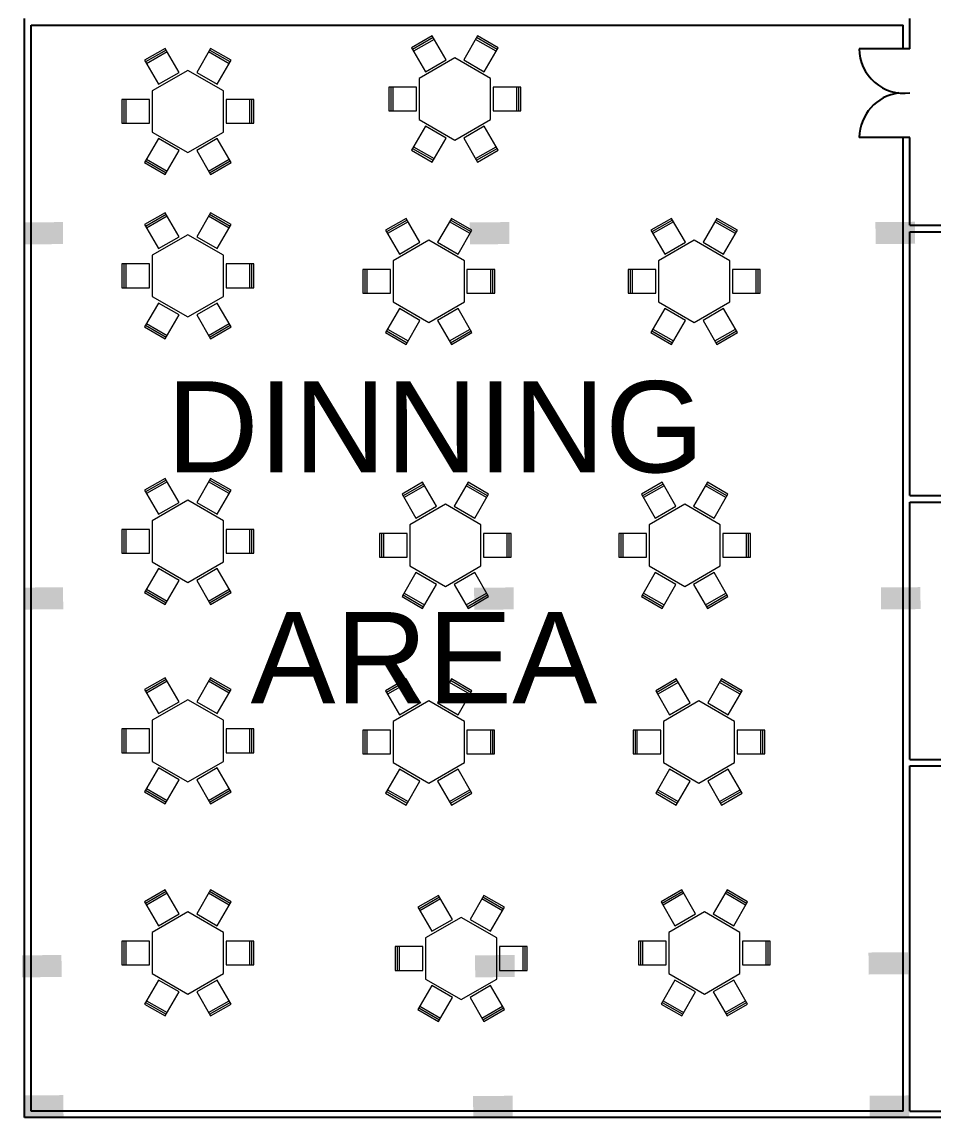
# Model space of a CAD drawing. Header units: millimetres. Extents: x 587797 to 2274247, y 1711 to 439204.
# Drawn here: x 1122098 to 1142838, y 218816 to 243751 of the extents above; entities that cross this region are included whole.
import ezdxf

# ---------------------------------------------------------------- set-up
doc = ezdxf.new("R2010")
doc.units = ezdxf.units.MM
doc.layers.add('finiture', color=7, linetype='Continuous', lineweight=20)
doc.styles.get("Standard").update_dxf_attribs({"font": 'arial.ttf'})

msp = doc.modelspace()

# ---------------------------------------------------------------- hatches: boundary and pattern name
h = msp.add_hatch(color=256)
h.dxf.hatch_style = 1
h.paths.add_polyline_path([(1123035.582, 238698.052), (1123031.294, 239198.033), (1122131.327, 239190.315), (1122135.615, 238690.334)])
h = msp.add_hatch(color=256)
h.dxf.hatch_style = 1
h.paths.add_polyline_path([(1133194.688, 238698.052), (1133190.4, 239198.033), (1132290.433, 239190.315), (1132294.721, 238690.334)])
h = msp.add_hatch(color=256)
h.dxf.hatch_style = 1
h.paths.add_polyline_path([(1142430.154, 238704.568), (1142425.866, 239204.549), (1141525.899, 239196.831), (1141530.187, 238696.85)])
h = msp.add_hatch(color=256)
h.dxf.hatch_style = 1
h.paths.add_polyline_path([(1123038.821, 230391.248), (1123034.533, 230891.229), (1122134.566, 230883.511), (1122138.854, 230383.53)])
h = msp.add_hatch(color=256)
h.dxf.hatch_style = 1
h.paths.add_polyline_path([(1133294.888, 230387.389), (1133290.601, 230887.37), (1132390.634, 230879.652), (1132394.921, 230379.671)])
h = msp.add_hatch(color=256)
h.dxf.hatch_style = 1
h.paths.add_polyline_path([(1142553.094, 230393.905), (1142548.807, 230893.886), (1141648.84, 230886.169), (1141653.127, 230386.187)])
h = msp.add_hatch(color=256)
h.dxf.hatch_style = 1
h.paths.add_polyline_path([(1123002.51, 222025.93), (1122998.222, 222525.912), (1122098.256, 222518.194), (1122102.543, 222018.212)])
h = msp.add_hatch(color=256)
h.dxf.hatch_style = 1
h.paths.add_polyline_path([(1133316.334, 222025.93), (1133312.047, 222525.912), (1132412.08, 222518.194), (1132416.368, 222018.212)])
h = msp.add_hatch(color=256)
h.dxf.hatch_style = 1
h.paths.add_polyline_path([(1142271.52, 222089.966), (1142267.232, 222589.947), (1141367.265, 222582.229), (1141371.553, 222082.248)])
h = msp.add_hatch(color=256)
h.dxf.hatch_style = 1
h.paths.add_polyline_path([(1123045.523, 218838.301), (1123041.235, 219338.283), (1122141.268, 219330.565), (1122145.556, 218830.583)])
h = msp.add_hatch(color=256)
h.dxf.hatch_style = 1
h.paths.add_polyline_path([(1133271.612, 218824.067), (1133267.324, 219324.049), (1132367.357, 219316.331), (1132371.645, 218816.35)])
h = msp.add_hatch(color=256)
h.dxf.hatch_style = 1
h.paths.add_polyline_path([(1142295.556, 218830.583), (1142291.268, 219330.565), (1141391.301, 219322.847), (1141395.589, 218822.866)])

# ---------------------------------------------------------------- linework, layer by layer
for p, q in [((1122157.554, 218826.38), (1122157.554, 243826.38)), ((1122307.554, 218976.38), (1122307.554, 243676.38)), ((1122307.554, 243676.38), (1142157.554, 243676.38)), ((1142157.554, 243138.323), (1142157.554, 243676.38)), ((1142307.554, 243138.323), (1142307.554, 243826.38)), ((1142307.554, 243138.323), (1141157.554, 243138.323)), ((1142307.554, 241123.791), (1141157.554, 241123.791)), ((1142157.554, 218976.38), (1142157.554, 241123.791)), ((1142307.554, 239126.38), (1142307.554, 241123.791)), ((1142307.554, 239126.38), (1163087.528, 239126.38)), ((1142307.554, 238976.38), (1151157.554, 238976.38)), ((1142307.554, 232976.38), (1142307.554, 238976.38)), ((1142307.554, 232976.38), (1146073.768, 232976.38)), ((1142307.554, 226976.38), (1142307.554, 232826.38)), ((1142307.554, 232826.38), (1146062.454, 232826.38)), ((1142307.554, 226976.38), (1143988.829, 226976.38)), ((1142307.554, 218976.38), (1142307.554, 226826.38)), ((1142307.554, 226826.38), (1144000.143, 226826.38)), ((1142157.554, 218976.38), (1122307.554, 218976.38)), ((1142307.554, 218976.38), (1147157.554, 218976.38)), ((1142157.554, 218826.38), (1122157.554, 218826.38)), ((1157157.554, 218826.38), (1142157.554, 218826.38))]:
    msp.add_line(p, q)
for centre, radius, start, end in [((1142172.843, 243144.656), 1015.31, 180.3573979, 277.6244282), ((1142194.38, 241107.564), 1036.953, 97.4772171, 179.103351)]:
    msp.add_arc(centre, radius, start, end)
at = {"layer": 'finiture'}
for p, q in [((1131436.298, 243432.727), (1130968.644, 243162.727)), ((1131458.798, 243393.755), (1130991.144, 243123.755)), ((1131751.298, 242887.131), (1131436.298, 243432.727)), ((1132468.644, 243432.727), (1132153.644, 242887.131)), ((1132913.798, 243123.755), (1132446.144, 243393.755)), ((1132936.298, 243162.727), (1132468.644, 243432.727)), ((1125359.107, 243148.819), (1124891.453, 242878.819)), ((1125674.107, 242603.223), (1125359.107, 243148.819)), ((1126391.453, 243148.819), (1126076.453, 242603.223)), ((1126859.107, 242878.819), (1126391.453, 243148.819)), ((1130968.644, 243162.727), (1131283.644, 242617.131)), ((1131481.298, 243354.784), (1131013.644, 243084.784)), ((1132891.298, 243084.784), (1132423.644, 243354.784)), ((1132621.298, 242617.131), (1132936.298, 243162.727)), ((1124891.453, 242878.819), (1125206.453, 242333.223)), ((1125381.607, 243109.848), (1124913.953, 242839.848)), ((1125404.107, 243070.876), (1124936.453, 242800.876)), ((1126814.107, 242800.876), (1126346.453, 243070.876)), ((1126836.607, 242839.848), (1126368.953, 243109.848)), ((1126544.107, 242333.223), (1126859.107, 242878.819)), ((1131952.471, 242933.996), (1131142.471, 242466.342)), ((1131283.644, 242617.131), (1131751.298, 242887.131)), ((1132762.471, 242466.342), (1131952.471, 242933.996)), ((1132153.644, 242887.131), (1132621.298, 242617.131)), ((1125875.28, 242650.088), (1125065.28, 242182.434)), ((1126685.28, 242182.434), (1125875.28, 242650.088)), ((1125206.453, 242333.223), (1125674.107, 242603.223)), ((1126076.453, 242603.223), (1126544.107, 242333.223)), ((1131142.471, 242466.342), (1131142.471, 241531.035)), ((1132762.471, 241531.035), (1132762.471, 242466.342)), ((1125065.28, 242182.434), (1125065.28, 241247.127)), ((1126685.28, 241247.127), (1126685.28, 242182.434)), ((1131082.471, 242268.688), (1130452.471, 242268.688)), ((1130452.471, 242268.688), (1130452.471, 241728.688)), ((1130497.471, 242268.688), (1130497.471, 241728.688)), ((1130542.471, 242268.688), (1130542.471, 241728.688)), ((1131082.471, 241728.688), (1131082.471, 242268.688)), ((1133452.471, 242268.688), (1132822.471, 242268.688)), ((1132822.471, 242268.688), (1132822.471, 241728.688)), ((1133362.471, 241728.688), (1133362.471, 242268.688)), ((1133407.471, 241728.688), (1133407.471, 242268.688)), ((1133452.471, 241728.688), (1133452.471, 242268.688)), ((1125005.28, 241984.781), (1124375.28, 241984.781)), ((1124375.28, 241984.781), (1124375.28, 241444.781)), ((1124420.28, 241984.781), (1124420.28, 241444.781)), ((1124465.28, 241984.781), (1124465.28, 241444.781)), ((1125005.28, 241444.781), (1125005.28, 241984.781)), ((1127375.28, 241984.781), (1126745.28, 241984.781)), ((1126745.28, 241984.781), (1126745.28, 241444.781)), ((1127285.28, 241444.781), (1127285.28, 241984.781)), ((1127330.28, 241444.781), (1127330.28, 241984.781)), ((1127375.28, 241444.781), (1127375.28, 241984.781)), ((1130452.471, 241728.688), (1131082.471, 241728.688)), ((1132822.471, 241728.688), (1133452.471, 241728.688)), ((1124375.28, 241444.781), (1125005.28, 241444.781)), ((1126745.28, 241444.781), (1127375.28, 241444.781)), ((1131283.644, 241380.246), (1130968.644, 240834.65)), ((1131142.471, 241531.035), (1131952.471, 241063.381)), ((1131751.298, 241110.246), (1131283.644, 241380.246)), ((1131952.471, 241063.381), (1132762.471, 241531.035)), ((1132621.298, 241380.246), (1132153.644, 241110.246)), ((1132936.298, 240834.65), (1132621.298, 241380.246)), ((1125065.28, 241247.127), (1125875.28, 240779.473)), ((1125875.28, 240779.473), (1126685.28, 241247.127)), ((1125206.453, 241096.338), (1124891.453, 240550.742)), ((1125674.107, 240826.338), (1125206.453, 241096.338)), ((1126544.107, 241096.338), (1126076.453, 240826.338)), ((1126859.107, 240550.742), (1126544.107, 241096.338)), ((1130991.144, 240873.621), (1131458.798, 240603.621)), ((1131013.644, 240912.593), (1131481.298, 240642.593)), ((1131436.298, 240564.65), (1131751.298, 241110.246)), ((1132153.644, 241110.246), (1132468.644, 240564.65)), ((1132423.644, 240642.593), (1132891.298, 240912.593)), ((1132446.144, 240603.621), (1132913.798, 240873.621)), ((1124936.453, 240628.685), (1125404.107, 240358.685)), ((1125359.107, 240280.742), (1125674.107, 240826.338)), ((1126076.453, 240826.338), (1126391.453, 240280.742)), ((1126346.453, 240358.685), (1126814.107, 240628.685)), ((1130968.644, 240834.65), (1131436.298, 240564.65)), ((1132468.644, 240564.65), (1132936.298, 240834.65)), ((1124891.453, 240550.742), (1125359.107, 240280.742)), ((1124913.953, 240589.714), (1125381.607, 240319.714)), ((1126368.953, 240319.714), (1126836.607, 240589.714)), ((1126391.453, 240280.742), (1126859.107, 240550.742)), ((1125359.107, 239409.899), (1124891.453, 239139.899)), ((1125674.107, 238864.303), (1125359.107, 239409.899)), ((1126391.453, 239409.899), (1126076.453, 238864.303)), ((1126859.107, 239139.899), (1126391.453, 239409.899)), ((1124891.453, 239139.899), (1125206.453, 238594.303)), ((1125381.607, 239370.928), (1124913.953, 239100.928)), ((1125404.107, 239331.957), (1124936.453, 239061.957)), ((1126814.107, 239061.957), (1126346.453, 239331.957)), ((1126836.607, 239100.928), (1126368.953, 239370.928)), ((1126544.107, 238594.303), (1126859.107, 239139.899)), ((1130842.914, 239283.44), (1130375.26, 239013.44)), ((1130865.414, 239244.468), (1130397.76, 238974.468)), ((1130887.914, 239205.497), (1130420.26, 238935.497)), ((1131157.914, 238737.844), (1130842.914, 239283.44)), ((1131875.26, 239283.44), (1131560.26, 238737.844)), ((1132297.914, 238935.497), (1131830.26, 239205.497)), ((1132320.414, 238974.468), (1131852.76, 239244.468)), ((1132342.914, 239013.44), (1131875.26, 239283.44)), ((1136884.655, 239283.44), (1136417.001, 239013.44)), ((1136907.155, 239244.468), (1136439.501, 238974.468)), ((1136929.655, 239205.497), (1136462.001, 238935.497)), ((1137199.655, 238737.844), (1136884.655, 239283.44)), ((1137917.001, 239283.44), (1137602.001, 238737.844)), ((1138339.655, 238935.497), (1137872.001, 239205.497)), ((1138362.155, 238974.468), (1137894.501, 239244.468)), ((1138384.655, 239013.44), (1137917.001, 239283.44)), ((1125875.28, 238911.168), (1125065.28, 238443.515)), ((1126685.28, 238443.515), (1125875.28, 238911.168)), ((1130375.26, 239013.44), (1130690.26, 238467.844)), ((1132027.914, 238467.844), (1132342.914, 239013.44)), ((1136417.001, 239013.44), (1136732.001, 238467.844)), ((1138069.655, 238467.844), (1138384.655, 239013.44)), ((1125206.453, 238594.303), (1125674.107, 238864.303)), ((1126076.453, 238864.303), (1126544.107, 238594.303)), ((1131359.087, 238784.709), (1130549.087, 238317.055)), ((1130690.26, 238467.844), (1131157.914, 238737.844)), ((1132169.087, 238317.055), (1131359.087, 238784.709)), ((1131560.26, 238737.844), (1132027.914, 238467.844)), ((1137400.828, 238784.709), (1136590.828, 238317.055)), ((1136732.001, 238467.844), (1137199.655, 238737.844)), ((1138210.828, 238317.055), (1137400.828, 238784.709)), ((1137602.001, 238737.844), (1138069.655, 238467.844)), ((1125065.28, 238443.515), (1125065.28, 237508.207)), ((1126685.28, 237508.207), (1126685.28, 238443.515)), ((1125005.28, 238245.861), (1124375.28, 238245.861)), ((1124375.28, 238245.861), (1124375.28, 237705.861)), ((1124420.28, 238245.861), (1124420.28, 237705.861)), ((1124465.28, 238245.861), (1124465.28, 237705.861)), ((1125005.28, 237705.861), (1125005.28, 238245.861)), ((1127375.28, 238245.861), (1126745.28, 238245.861)), ((1126745.28, 238245.861), (1126745.28, 237705.861)), ((1127285.28, 237705.861), (1127285.28, 238245.861)), ((1127330.28, 237705.861), (1127330.28, 238245.861)), ((1127375.28, 237705.861), (1127375.28, 238245.861)), ((1130549.087, 238317.055), (1130549.087, 237381.748)), ((1132169.087, 237381.748), (1132169.087, 238317.055)), ((1136590.828, 238317.055), (1136590.828, 237381.748)), ((1138210.828, 237381.748), (1138210.828, 238317.055)), ((1130489.087, 238119.401), (1129859.087, 238119.401)), ((1129859.087, 238119.401), (1129859.087, 237579.401)), ((1129904.087, 238119.401), (1129904.087, 237579.401)), ((1129949.087, 238119.401), (1129949.087, 237579.401)), ((1130489.087, 237579.401), (1130489.087, 238119.401)), ((1132859.087, 238119.401), (1132229.087, 238119.401)), ((1132229.087, 238119.401), (1132229.087, 237579.401)), ((1132769.087, 237579.401), (1132769.087, 238119.401)), ((1132814.087, 237579.401), (1132814.087, 238119.401)), ((1132859.087, 237579.401), (1132859.087, 238119.401)), ((1136530.828, 238119.401), (1135900.828, 238119.401)), ((1135900.828, 238119.401), (1135900.828, 237579.401)), ((1135945.828, 238119.401), (1135945.828, 237579.401)), ((1135990.828, 238119.401), (1135990.828, 237579.401)), ((1136530.828, 237579.401), (1136530.828, 238119.401)), ((1138900.828, 238119.401), (1138270.828, 238119.401)), ((1138270.828, 238119.401), (1138270.828, 237579.401)), ((1138810.828, 237579.401), (1138810.828, 238119.401)), ((1138855.828, 237579.401), (1138855.828, 238119.401)), ((1138900.828, 237579.401), (1138900.828, 238119.401)), ((1124375.28, 237705.861), (1125005.28, 237705.861)), ((1126745.28, 237705.861), (1127375.28, 237705.861)), ((1125065.28, 237508.207), (1125875.28, 237040.553)), ((1125875.28, 237040.553), (1126685.28, 237508.207)), ((1129859.087, 237579.401), (1130489.087, 237579.401)), ((1130549.087, 237381.748), (1131359.087, 236914.094)), ((1131359.087, 236914.094), (1132169.087, 237381.748)), ((1132229.087, 237579.401), (1132859.087, 237579.401)), ((1135900.828, 237579.401), (1136530.828, 237579.401)), ((1136590.828, 237381.748), (1137400.828, 236914.094)), ((1137400.828, 236914.094), (1138210.828, 237381.748)), ((1138270.828, 237579.401), (1138900.828, 237579.401)), ((1125206.453, 237357.419), (1124891.453, 236811.823)), ((1125674.107, 237087.419), (1125206.453, 237357.419)), ((1126544.107, 237357.419), (1126076.453, 237087.419)), ((1126859.107, 236811.823), (1126544.107, 237357.419)), ((1130690.26, 237230.959), (1130375.26, 236685.363)), ((1131157.914, 236960.959), (1130690.26, 237230.959)), ((1132027.914, 237230.959), (1131560.26, 236960.959)), ((1132342.914, 236685.363), (1132027.914, 237230.959)), ((1136732.001, 237230.959), (1136417.001, 236685.363)), ((1137199.655, 236960.959), (1136732.001, 237230.959)), ((1138069.655, 237230.959), (1137602.001, 236960.959)), ((1138384.655, 236685.363), (1138069.655, 237230.959)), ((1124936.453, 236889.765), (1125404.107, 236619.765)), ((1125359.107, 236541.823), (1125674.107, 237087.419)), ((1126076.453, 237087.419), (1126391.453, 236541.823)), ((1126346.453, 236619.765), (1126814.107, 236889.765)), ((1130842.914, 236415.363), (1131157.914, 236960.959)), ((1131560.26, 236960.959), (1131875.26, 236415.363)), ((1136884.655, 236415.363), (1137199.655, 236960.959)), ((1137602.001, 236960.959), (1137917.001, 236415.363)), ((1124891.453, 236811.823), (1125359.107, 236541.823)), ((1124913.953, 236850.794), (1125381.607, 236580.794)), ((1126368.953, 236580.794), (1126836.607, 236850.794)), ((1126391.453, 236541.823), (1126859.107, 236811.823)), ((1130375.26, 236685.363), (1130842.914, 236415.363)), ((1130397.76, 236724.335), (1130865.414, 236454.335)), ((1130420.26, 236763.306), (1130887.914, 236493.306)), ((1131830.26, 236493.306), (1132297.914, 236763.306)), ((1131852.76, 236454.335), (1132320.414, 236724.335)), ((1131875.26, 236415.363), (1132342.914, 236685.363)), ((1136417.001, 236685.363), (1136884.655, 236415.363)), ((1136439.501, 236724.335), (1136907.155, 236454.335)), ((1136462.001, 236763.306), (1136929.655, 236493.306)), ((1137872.001, 236493.306), (1138339.655, 236763.306)), ((1137894.501, 236454.335), (1138362.155, 236724.335)), ((1137917.001, 236415.363), (1138384.655, 236685.363)), ((1125359.107, 233368.679), (1124891.453, 233098.679)), ((1125381.607, 233329.708), (1124913.953, 233059.708)), ((1125404.107, 233290.736), (1124936.453, 233020.736)), ((1125674.107, 232823.083), (1125359.107, 233368.679)), ((1126391.453, 233368.679), (1126076.453, 232823.083)), ((1126814.107, 233020.736), (1126346.453, 233290.736)), ((1126836.607, 233059.708), (1126368.953, 233329.708)), ((1126859.107, 233098.679), (1126391.453, 233368.679)), ((1131219.9, 233278.101), (1130752.246, 233008.101)), ((1131242.4, 233239.129), (1130774.746, 232969.129)), ((1131264.9, 233200.158), (1130797.246, 232930.158)), ((1131534.9, 232732.505), (1131219.9, 233278.101)), ((1132252.246, 233278.101), (1131937.246, 232732.505)), ((1132674.9, 232930.158), (1132207.246, 233200.158)), ((1132697.4, 232969.129), (1132229.746, 233239.129)), ((1132719.9, 233008.101), (1132252.246, 233278.101)), ((1136668.253, 233278.101), (1136200.599, 233008.101)), ((1136690.753, 233239.129), (1136223.099, 232969.129)), ((1136713.253, 233200.158), (1136245.599, 232930.158)), ((1136983.253, 232732.505), (1136668.253, 233278.101)), ((1137700.599, 233278.101), (1137385.599, 232732.505)), ((1138123.253, 232930.158), (1137655.599, 233200.158)), ((1138145.753, 232969.129), (1137678.099, 233239.129)), ((1138168.253, 233008.101), (1137700.599, 233278.101)), ((1124891.453, 233098.679), (1125206.453, 232553.083)), ((1126544.107, 232553.083), (1126859.107, 233098.679)), ((1130752.246, 233008.101), (1131067.246, 232462.505)), ((1132404.9, 232462.505), (1132719.9, 233008.101)), ((1136200.599, 233008.101), (1136515.599, 232462.505)), ((1137853.253, 232462.505), (1138168.253, 233008.101)), ((1125875.28, 232869.948), (1125065.28, 232402.294)), ((1125206.453, 232553.083), (1125674.107, 232823.083)), ((1126685.28, 232402.294), (1125875.28, 232869.948)), ((1126076.453, 232823.083), (1126544.107, 232553.083)), ((1131736.073, 232779.37), (1130926.073, 232311.716)), ((1131067.246, 232462.505), (1131534.9, 232732.505)), ((1132546.073, 232311.716), (1131736.073, 232779.37)), ((1131937.246, 232732.505), (1132404.9, 232462.505)), ((1137184.426, 232779.37), (1136374.426, 232311.716)), ((1136515.599, 232462.505), (1136983.253, 232732.505)), ((1137994.426, 232311.716), (1137184.426, 232779.37)), ((1137385.599, 232732.505), (1137853.253, 232462.505)), ((1125065.28, 232402.294), (1125065.28, 231466.987)), ((1126685.28, 231466.987), (1126685.28, 232402.294)), ((1125005.28, 232204.641), (1124375.28, 232204.641)), ((1124375.28, 232204.641), (1124375.28, 231664.641)), ((1124420.28, 232204.641), (1124420.28, 231664.641)), ((1124465.28, 232204.641), (1124465.28, 231664.641)), ((1125005.28, 231664.641), (1125005.28, 232204.641)), ((1127375.28, 232204.641), (1126745.28, 232204.641)), ((1126745.28, 232204.641), (1126745.28, 231664.641)), ((1127285.28, 231664.641), (1127285.28, 232204.641)), ((1127330.28, 231664.641), (1127330.28, 232204.641)), ((1127375.28, 231664.641), (1127375.28, 232204.641)), ((1130926.073, 232311.716), (1130926.073, 231376.409)), ((1132546.073, 231376.409), (1132546.073, 232311.716)), ((1136374.426, 232311.716), (1136374.426, 231376.409)), ((1137994.426, 231376.409), (1137994.426, 232311.716)), ((1130866.073, 232114.063), (1130236.073, 232114.063)), ((1130236.073, 232114.063), (1130236.073, 231574.063)), ((1130281.073, 232114.063), (1130281.073, 231574.063)), ((1130326.073, 232114.063), (1130326.073, 231574.063)), ((1130866.073, 231574.063), (1130866.073, 232114.063)), ((1133236.073, 232114.063), (1132606.073, 232114.063)), ((1132606.073, 232114.063), (1132606.073, 231574.063)), ((1133146.073, 231574.063), (1133146.073, 232114.063)), ((1133191.073, 231574.063), (1133191.073, 232114.063)), ((1133236.073, 231574.063), (1133236.073, 232114.063)), ((1136314.426, 232114.063), (1135684.426, 232114.063)), ((1135684.426, 232114.063), (1135684.426, 231574.063)), ((1135729.426, 232114.063), (1135729.426, 231574.063)), ((1135774.426, 232114.063), (1135774.426, 231574.063)), ((1136314.426, 231574.063), (1136314.426, 232114.063)), ((1138684.426, 232114.063), (1138054.426, 232114.063)), ((1138054.426, 232114.063), (1138054.426, 231574.063)), ((1138594.426, 231574.063), (1138594.426, 232114.063)), ((1138639.426, 231574.063), (1138639.426, 232114.063)), ((1138684.426, 231574.063), (1138684.426, 232114.063)), ((1124375.28, 231664.641), (1125005.28, 231664.641)), ((1126745.28, 231664.641), (1127375.28, 231664.641)), ((1125065.28, 231466.987), (1125875.28, 230999.333)), ((1125875.28, 230999.333), (1126685.28, 231466.987)), ((1130236.073, 231574.063), (1130866.073, 231574.063)), ((1132606.073, 231574.063), (1133236.073, 231574.063)), ((1135684.426, 231574.063), (1136314.426, 231574.063)), ((1138054.426, 231574.063), (1138684.426, 231574.063)), ((1125206.453, 231316.199), (1124891.453, 230770.603)), ((1125674.107, 231046.199), (1125206.453, 231316.199)), ((1126544.107, 231316.199), (1126076.453, 231046.199)), ((1126859.107, 230770.603), (1126544.107, 231316.199)), ((1131067.246, 231225.62), (1130752.246, 230680.024)), ((1130926.073, 231376.409), (1131736.073, 230908.755)), ((1131534.9, 230955.62), (1131067.246, 231225.62)), ((1131736.073, 230908.755), (1132546.073, 231376.409)), ((1132404.9, 231225.62), (1131937.246, 230955.62)), ((1132719.9, 230680.024), (1132404.9, 231225.62)), ((1136515.599, 231225.62), (1136200.599, 230680.024)), ((1136374.426, 231376.409), (1137184.426, 230908.755)), ((1136983.253, 230955.62), (1136515.599, 231225.62)), ((1137184.426, 230908.755), (1137994.426, 231376.409)), ((1137853.253, 231225.62), (1137385.599, 230955.62)), ((1138168.253, 230680.024), (1137853.253, 231225.62)), ((1125359.107, 230500.603), (1125674.107, 231046.199)), ((1126076.453, 231046.199), (1126391.453, 230500.603)), ((1131219.9, 230410.024), (1131534.9, 230955.62)), ((1131937.246, 230955.62), (1132252.246, 230410.024)), ((1136668.253, 230410.024), (1136983.253, 230955.62)), ((1137385.599, 230955.62), (1137700.599, 230410.024)), ((1124891.453, 230770.603), (1125359.107, 230500.603)), ((1124913.953, 230809.574), (1125381.607, 230539.574)), ((1124936.453, 230848.545), (1125404.107, 230578.545)), ((1126346.453, 230578.545), (1126814.107, 230848.545)), ((1126368.953, 230539.574), (1126836.607, 230809.574)), ((1126391.453, 230500.603), (1126859.107, 230770.603)), ((1130752.246, 230680.024), (1131219.9, 230410.024)), ((1130774.746, 230718.996), (1131242.4, 230448.996)), ((1130797.246, 230757.967), (1131264.9, 230487.967)), ((1132207.246, 230487.967), (1132674.9, 230757.967)), ((1132229.746, 230448.996), (1132697.4, 230718.996)), ((1132252.246, 230410.024), (1132719.9, 230680.024)), ((1136200.599, 230680.024), (1136668.253, 230410.024)), ((1136223.099, 230718.996), (1136690.753, 230448.996)), ((1136245.599, 230757.967), (1136713.253, 230487.967)), ((1137655.599, 230487.967), (1138123.253, 230757.967)), ((1137678.099, 230448.996), (1138145.753, 230718.996)), ((1137700.599, 230410.024), (1138168.253, 230680.024)), ((1125359.107, 228832.4), (1124891.453, 228562.4)), ((1125381.607, 228793.429), (1124913.953, 228523.429)), ((1125404.107, 228754.458), (1124936.453, 228484.458)), ((1125674.107, 228286.804), (1125359.107, 228832.4)), ((1126391.453, 228832.4), (1126076.453, 228286.804)), ((1126814.107, 228484.458), (1126346.453, 228754.458)), ((1126836.607, 228523.429), (1126368.953, 228793.429)), ((1126859.107, 228562.4), (1126391.453, 228832.4)), ((1130842.289, 228805.494), (1130374.635, 228535.494)), ((1130864.789, 228766.522), (1130397.135, 228496.522)), ((1130887.289, 228727.551), (1130419.635, 228457.551)), ((1131157.289, 228259.898), (1130842.289, 228805.494)), ((1131874.635, 228805.494), (1131559.635, 228259.898)), ((1132297.289, 228457.551), (1131829.635, 228727.551)), ((1132319.789, 228496.522), (1131852.135, 228766.522)), ((1132342.289, 228535.494), (1131874.635, 228805.494)), ((1136991.92, 228805.494), (1136524.267, 228535.494)), ((1137014.42, 228766.522), (1136546.767, 228496.522)), ((1137036.92, 228727.551), (1136569.267, 228457.551)), ((1137306.92, 228259.898), (1136991.92, 228805.494)), ((1138024.267, 228805.494), (1137709.267, 228259.898)), ((1138446.92, 228457.551), (1137979.267, 228727.551)), ((1138469.42, 228496.522), (1138001.767, 228766.522)), ((1138491.92, 228535.494), (1138024.267, 228805.494)), ((1124891.453, 228562.4), (1125206.453, 228016.804)), ((1126544.107, 228016.804), (1126859.107, 228562.4)), ((1130374.635, 228535.494), (1130689.635, 227989.898)), ((1132027.289, 227989.898), (1132342.289, 228535.494)), ((1136524.267, 228535.494), (1136839.267, 227989.898)), ((1138176.92, 227989.898), (1138491.92, 228535.494)), ((1125875.28, 228333.669), (1125065.28, 227866.016)), ((1125206.453, 228016.804), (1125674.107, 228286.804)), ((1126685.28, 227866.016), (1125875.28, 228333.669)), ((1126076.453, 228286.804), (1126544.107, 228016.804)), ((1131358.462, 228306.763), (1130548.462, 227839.109)), ((1130689.635, 227989.898), (1131157.289, 228259.898)), ((1132168.462, 227839.109), (1131358.462, 228306.763)), ((1131559.635, 228259.898), (1132027.289, 227989.898)), ((1137508.094, 228306.763), (1136698.094, 227839.109)), ((1136839.267, 227989.898), (1137306.92, 228259.898)), ((1138318.094, 227839.109), (1137508.094, 228306.763)), ((1137709.267, 228259.898), (1138176.92, 227989.898)), ((1125005.28, 227668.362), (1124375.28, 227668.362)), ((1124375.28, 227668.362), (1124375.28, 227128.362)), ((1124420.28, 227668.362), (1124420.28, 227128.362)), ((1124465.28, 227668.362), (1124465.28, 227128.362)), ((1125005.28, 227128.362), (1125005.28, 227668.362)), ((1125065.28, 227866.016), (1125065.28, 226930.708)), ((1126685.28, 226930.708), (1126685.28, 227866.016)), ((1127375.28, 227668.362), (1126745.28, 227668.362)), ((1126745.28, 227668.362), (1126745.28, 227128.362)), ((1127285.28, 227128.362), (1127285.28, 227668.362)), ((1127330.28, 227128.362), (1127330.28, 227668.362)), ((1127375.28, 227128.362), (1127375.28, 227668.362)), ((1130548.462, 227839.109), (1130548.462, 226903.802)), ((1132168.462, 226903.802), (1132168.462, 227839.109)), ((1136698.094, 227839.109), (1136698.094, 226903.802)), ((1138318.094, 226903.802), (1138318.094, 227839.109)), ((1130488.462, 227641.456), (1129858.462, 227641.456)), ((1129858.462, 227641.456), (1129858.462, 227101.456)), ((1129903.462, 227641.456), (1129903.462, 227101.456)), ((1129948.462, 227641.456), (1129948.462, 227101.456)), ((1130488.462, 227101.456), (1130488.462, 227641.456)), ((1132858.462, 227641.456), (1132228.462, 227641.456)), ((1132228.462, 227641.456), (1132228.462, 227101.456)), ((1132768.462, 227101.456), (1132768.462, 227641.456)), ((1132813.462, 227101.456), (1132813.462, 227641.456)), ((1132858.462, 227101.456), (1132858.462, 227641.456)), ((1136638.094, 227641.456), (1136008.094, 227641.456)), ((1136008.094, 227641.456), (1136008.094, 227101.456)), ((1136053.094, 227641.456), (1136053.094, 227101.456)), ((1136098.094, 227641.456), (1136098.094, 227101.456)), ((1136638.094, 227101.456), (1136638.094, 227641.456)), ((1139008.094, 227641.456), (1138378.094, 227641.456)), ((1138378.094, 227641.456), (1138378.094, 227101.456)), ((1138918.094, 227101.456), (1138918.094, 227641.456)), ((1138963.094, 227101.456), (1138963.094, 227641.456)), ((1139008.094, 227101.456), (1139008.094, 227641.456)), ((1124375.28, 227128.362), (1125005.28, 227128.362)), ((1125065.28, 226930.708), (1125875.28, 226463.055)), ((1125875.28, 226463.055), (1126685.28, 226930.708)), ((1126745.28, 227128.362), (1127375.28, 227128.362)), ((1129858.462, 227101.456), (1130488.462, 227101.456)), ((1132228.462, 227101.456), (1132858.462, 227101.456)), ((1136008.094, 227101.456), (1136638.094, 227101.456)), ((1138378.094, 227101.456), (1139008.094, 227101.456)), ((1125206.453, 226779.92), (1124891.453, 226234.324)), ((1125674.107, 226509.92), (1125206.453, 226779.92)), ((1126544.107, 226779.92), (1126076.453, 226509.92)), ((1126859.107, 226234.324), (1126544.107, 226779.92)), ((1130689.635, 226753.013), (1130374.635, 226207.417)), ((1130548.462, 226903.802), (1131358.462, 226436.148)), ((1131157.289, 226483.013), (1130689.635, 226753.013)), ((1131358.462, 226436.148), (1132168.462, 226903.802)), ((1132027.289, 226753.013), (1131559.635, 226483.013)), ((1132342.289, 226207.417), (1132027.289, 226753.013)), ((1136839.267, 226753.013), (1136524.267, 226207.417)), ((1136698.094, 226903.802), (1137508.094, 226436.148)), ((1137306.92, 226483.013), (1136839.267, 226753.013)), ((1137508.094, 226436.148), (1138318.094, 226903.802)), ((1138176.92, 226753.013), (1137709.267, 226483.013)), ((1138491.92, 226207.417), (1138176.92, 226753.013)), ((1125359.107, 225964.324), (1125674.107, 226509.92)), ((1126076.453, 226509.92), (1126391.453, 225964.324)), ((1130842.289, 225937.417), (1131157.289, 226483.013)), ((1131559.635, 226483.013), (1131874.635, 225937.417)), ((1136991.92, 225937.417), (1137306.92, 226483.013)), ((1137709.267, 226483.013), (1138024.267, 225937.417)), ((1124891.453, 226234.324), (1125359.107, 225964.324)), ((1124913.953, 226273.295), (1125381.607, 226003.295)), ((1124936.453, 226312.266), (1125404.107, 226042.266)), ((1126346.453, 226042.266), (1126814.107, 226312.266)), ((1126368.953, 226003.295), (1126836.607, 226273.295)), ((1126391.453, 225964.324), (1126859.107, 226234.324)), ((1130374.635, 226207.417), (1130842.289, 225937.417)), ((1130397.135, 226246.389), (1130864.789, 225976.389)), ((1130419.635, 226285.36), (1130887.289, 226015.36)), ((1131829.635, 226015.36), (1132297.289, 226285.36)), ((1131852.135, 225976.389), (1132319.789, 226246.389)), ((1131874.635, 225937.417), (1132342.289, 226207.417)), ((1136524.267, 226207.417), (1136991.92, 225937.417)), ((1136546.767, 226246.389), (1137014.42, 225976.389)), ((1136569.267, 226285.36), (1137036.92, 226015.36)), ((1137979.267, 226015.36), (1138446.92, 226285.36)), ((1138001.767, 225976.389), (1138469.42, 226246.389)), ((1138024.267, 225937.417), (1138491.92, 226207.417)), ((1125359.107, 224007.252), (1124891.453, 223737.252)), ((1125381.607, 223968.281), (1124913.953, 223698.281)), ((1125404.107, 223929.31), (1124936.453, 223659.31)), ((1125674.107, 223461.656), (1125359.107, 224007.252)), ((1126391.453, 224007.252), (1126076.453, 223461.656)), ((1126814.107, 223659.31), (1126346.453, 223929.31)), ((1126836.607, 223698.281), (1126368.953, 223968.281)), ((1126859.107, 223737.252), (1126391.453, 224007.252)), ((1137115.617, 224007.252), (1136647.963, 223737.252)), ((1137138.117, 223968.281), (1136670.463, 223698.281)), ((1137160.617, 223929.31), (1136692.963, 223659.31)), ((1137430.617, 223461.656), (1137115.617, 224007.252)), ((1138147.963, 224007.252), (1137832.963, 223461.656)), ((1138570.617, 223659.31), (1138102.963, 223929.31)), ((1138593.117, 223698.281), (1138125.463, 223968.281)), ((1138615.617, 223737.252), (1138147.963, 224007.252)), ((1124891.453, 223737.252), (1125206.453, 223191.656)), ((1126544.107, 223191.656), (1126859.107, 223737.252)), ((1131580.942, 223881.04), (1131113.288, 223611.04)), ((1131603.442, 223842.068), (1131135.788, 223572.068)), ((1131625.942, 223803.097), (1131158.288, 223533.097)), ((1131895.942, 223335.444), (1131580.942, 223881.04)), ((1132613.288, 223881.04), (1132298.288, 223335.444)), ((1133035.942, 223533.097), (1132568.288, 223803.097)), ((1133058.442, 223572.068), (1132590.788, 223842.068)), ((1133080.942, 223611.04), (1132613.288, 223881.04)), ((1136647.963, 223737.252), (1136962.963, 223191.656)), ((1138300.617, 223191.656), (1138615.617, 223737.252)), ((1125875.28, 223508.521), (1125065.28, 223040.867)), ((1125206.453, 223191.656), (1125674.107, 223461.656)), ((1126685.28, 223040.867), (1125875.28, 223508.521)), ((1126076.453, 223461.656), (1126544.107, 223191.656)), ((1131113.288, 223611.04), (1131428.288, 223065.444)), ((1132765.942, 223065.444), (1133080.942, 223611.04)), ((1137631.79, 223508.521), (1136821.79, 223040.867)), ((1136962.963, 223191.656), (1137430.617, 223461.656)), ((1138441.79, 223040.867), (1137631.79, 223508.521)), ((1137832.963, 223461.656), (1138300.617, 223191.656)), ((1132097.115, 223382.309), (1131287.115, 222914.655)), ((1131428.288, 223065.444), (1131895.942, 223335.444)), ((1132907.115, 222914.655), (1132097.115, 223382.309)), ((1132298.288, 223335.444), (1132765.942, 223065.444)), ((1125065.28, 223040.867), (1125065.28, 222105.56)), ((1126685.28, 222105.56), (1126685.28, 223040.867)), ((1136821.79, 223040.867), (1136821.79, 222105.56)), ((1138441.79, 222105.56), (1138441.79, 223040.867)), ((1125005.28, 222843.214), (1124375.28, 222843.214)), ((1124375.28, 222843.214), (1124375.28, 222303.214)), ((1124420.28, 222843.214), (1124420.28, 222303.214)), ((1124465.28, 222843.214), (1124465.28, 222303.214)), ((1125005.28, 222303.214), (1125005.28, 222843.214)), ((1127375.28, 222843.214), (1126745.28, 222843.214)), ((1126745.28, 222843.214), (1126745.28, 222303.214)), ((1127285.28, 222303.214), (1127285.28, 222843.214)), ((1127330.28, 222303.214), (1127330.28, 222843.214)), ((1127375.28, 222303.214), (1127375.28, 222843.214)), ((1131227.115, 222717.001), (1130597.115, 222717.001)), ((1130597.115, 222717.001), (1130597.115, 222177.001)), ((1130642.115, 222717.001), (1130642.115, 222177.001)), ((1130687.115, 222717.001), (1130687.115, 222177.001)), ((1131227.115, 222177.001), (1131227.115, 222717.001)), ((1131287.115, 222914.655), (1131287.115, 221979.348)), ((1132907.115, 221979.348), (1132907.115, 222914.655)), ((1133597.115, 222717.001), (1132967.115, 222717.001)), ((1132967.115, 222717.001), (1132967.115, 222177.001)), ((1133507.115, 222177.001), (1133507.115, 222717.001)), ((1133552.115, 222177.001), (1133552.115, 222717.001)), ((1133597.115, 222177.001), (1133597.115, 222717.001)), ((1136761.79, 222843.214), (1136131.79, 222843.214)), ((1136131.79, 222843.214), (1136131.79, 222303.214)), ((1136176.79, 222843.214), (1136176.79, 222303.214)), ((1136221.79, 222843.214), (1136221.79, 222303.214)), ((1136761.79, 222303.214), (1136761.79, 222843.214)), ((1139131.79, 222843.214), (1138501.79, 222843.214)), ((1138501.79, 222843.214), (1138501.79, 222303.214)), ((1139041.79, 222303.214), (1139041.79, 222843.214)), ((1139086.79, 222303.214), (1139086.79, 222843.214)), ((1139131.79, 222303.214), (1139131.79, 222843.214)), ((1124375.28, 222303.214), (1125005.28, 222303.214)), ((1126745.28, 222303.214), (1127375.28, 222303.214)), ((1130597.115, 222177.001), (1131227.115, 222177.001)), ((1132967.115, 222177.001), (1133597.115, 222177.001)), ((1136131.79, 222303.214), (1136761.79, 222303.214)), ((1138501.79, 222303.214), (1139131.79, 222303.214)), ((1125206.453, 221954.772), (1124891.453, 221409.176)), ((1125065.28, 222105.56), (1125875.28, 221637.906)), ((1125674.107, 221684.772), (1125206.453, 221954.772)), ((1125875.28, 221637.906), (1126685.28, 222105.56)), ((1126544.107, 221954.772), (1126076.453, 221684.772)), ((1126859.107, 221409.176), (1126544.107, 221954.772)), ((1131287.115, 221979.348), (1132097.115, 221511.694)), ((1132097.115, 221511.694), (1132907.115, 221979.348)), ((1136962.963, 221954.772), (1136647.963, 221409.176)), ((1136821.79, 222105.56), (1137631.79, 221637.906)), ((1137430.617, 221684.772), (1136962.963, 221954.772)), ((1137631.79, 221637.906), (1138441.79, 222105.56)), ((1138300.617, 221954.772), (1137832.963, 221684.772)), ((1138615.617, 221409.176), (1138300.617, 221954.772)), ((1125359.107, 221139.176), (1125674.107, 221684.772)), ((1126076.453, 221684.772), (1126391.453, 221139.176)), ((1131428.288, 221828.559), (1131113.288, 221282.963)), ((1131895.942, 221558.559), (1131428.288, 221828.559)), ((1132765.942, 221828.559), (1132298.288, 221558.559)), ((1133080.942, 221282.963), (1132765.942, 221828.559)), ((1137115.617, 221139.176), (1137430.617, 221684.772)), ((1137832.963, 221684.772), (1138147.963, 221139.176)), ((1124913.953, 221448.147), (1125381.607, 221178.147)), ((1124936.453, 221487.118), (1125404.107, 221217.118)), ((1126346.453, 221217.118), (1126814.107, 221487.118)), ((1126368.953, 221178.147), (1126836.607, 221448.147)), ((1131580.942, 221012.963), (1131895.942, 221558.559)), ((1132298.288, 221558.559), (1132613.288, 221012.963)), ((1136670.463, 221448.147), (1137138.117, 221178.147)), ((1136692.963, 221487.118), (1137160.617, 221217.118)), ((1138102.963, 221217.118), (1138570.617, 221487.118)), ((1138125.463, 221178.147), (1138593.117, 221448.147)), ((1124891.453, 221409.176), (1125359.107, 221139.176)), ((1126391.453, 221139.176), (1126859.107, 221409.176)), ((1131113.288, 221282.963), (1131580.942, 221012.963)), ((1131135.788, 221321.934), (1131603.442, 221051.934)), ((1131158.288, 221360.906), (1131625.942, 221090.906)), ((1132568.288, 221090.906), (1133035.942, 221360.906)), ((1132590.788, 221051.934), (1133058.442, 221321.934)), ((1132613.288, 221012.963), (1133080.942, 221282.963)), ((1136647.963, 221409.176), (1137115.617, 221139.176)), ((1138147.963, 221139.176), (1138615.617, 221409.176))]:
    msp.add_line(p, q, dxfattribs=at)

# ---------------------------------------------------------------- texts
for s, p in [('DINNING ', (1125394.293, 233505.248)), ('AREA', (1127303.421, 228253.914))]:
    msp.add_text(s, height=2073.9234).set_placement(p)

doc.saveas('drawing.dxf')
